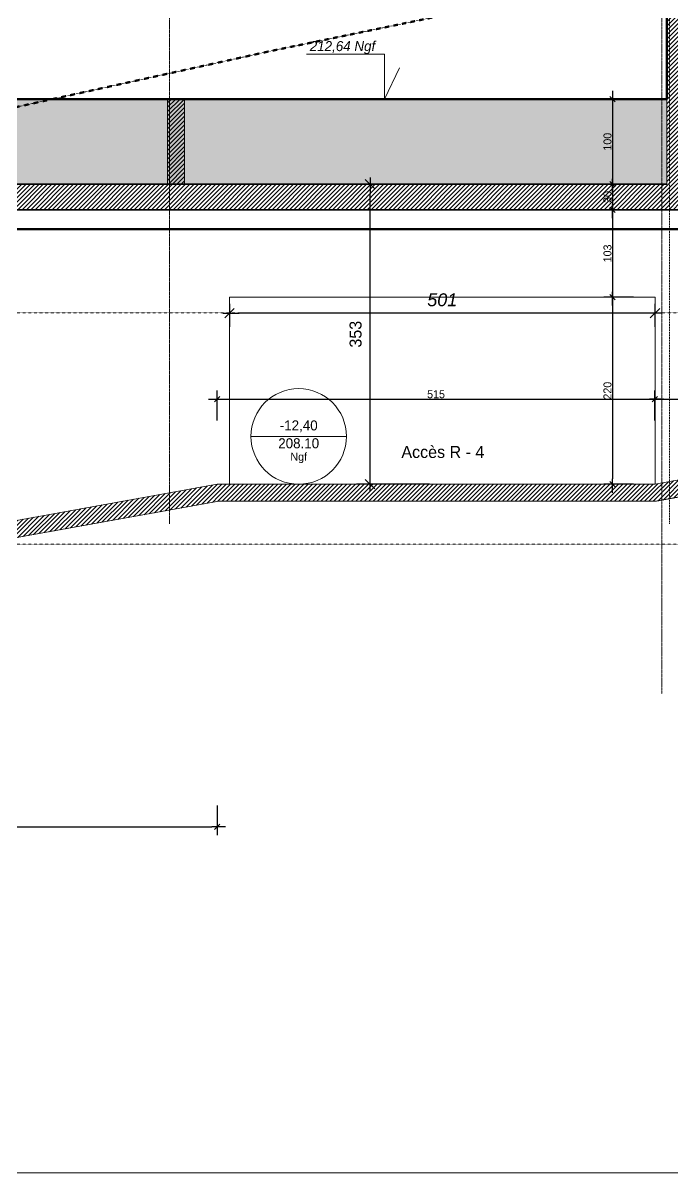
# Model space of a CAD drawing. Header units: millimetres. Extents: x -26249 to 60250, y -21218 to 23336.
# Drawn here: x -4105 to -3342, y 7356 to 8708 of the extents above; entities that cross this region are included whole.
import ezdxf

# ---------------------------------------------------------------- set-up
doc = ezdxf.new("R2010")
doc.units = ezdxf.units.MM
for name, pattern in [('Style de ligne -1', [0.41664, 0.20828, -0.20836]), ('Style de ligne -11', [0.347222, 0.20828, -0.138942]), ('Style de ligne -6', [1.04164, 0.625, -0.20828, 0.06943, -0.13893]), ('VW-01', [0.41656, 0.20828, -0.20828])]:
    doc.linetypes.add(name, pattern=pattern)
for name, color, linetype, lineweight in [('01_murs_coup', 5, 'Continuous', 60), ('B GÈnÈral_Hatch', 7, 'Continuous', 5), ('B Général', 7, 'Continuous', 5), ('C ANNOTATIONS-cotation', 7, 'Continuous', 5), ('C ANNOTATIONS-niveaux', 7, 'Continuous', 5), ('C ANNOTATIONS-texte', 7, 'Continuous', 5)]:
    doc.layers.add(name, color=color, linetype=linetype, lineweight=lineweight)
doc.layers.add('C ANNOTATIONS-axes horizontaux', color=1, linetype='Style de ligne -1', lineweight=13, true_color=0xff0000)
doc.styles.add('Arial', font='arial.ttf')
doc.styles.add('Arial (italic)', font='ariali.ttf')
doc.styles.add('Eurostile', font='')
doc.styles.add('Eurostile (italic)', font='')
doc.styles.get('Eurostile').set_extended_font_data('Eurostile')
doc.styles.get('Eurostile (italic)').set_extended_font_data('Eurostile', italic=True)
doc.dimstyles.new('100é', dxfattribs={"dimtxt": 20.229601, "dimasz": 6.232178, "dimexe": 10, "dimexo": 25, "dimgap": 1, "dimtad": 1, "dimdec": 1, "dimtxsty": 'Arial', "dimblk": 'VW_SLASH', "dimblk1": 'VW_SLASH', "dimblk2": 'VW_SLASH', "dimcen": 0, "dimdle": 10, "dimazin": 0, "dimtfac": 1, "dimtdec": 1, "dimtix": 1, "dimtmove": 0, "dimatfit": 0, "dimldrblk": 'VW_FILLEDARROW', "dimfxl": 25, "dimfxlon": 1, "dimfrac": 2, "dimtolj": 1, "dimarcsym": 0})
doc.dimstyles.new('Arch', dxfattribs={"dimtxt": 20.229601, "dimasz": 11.224121, "dimexe": 15.875, "dimexo": 7.9375, "dimgap": 7.9375, "dimtad": 1, "dimdec": 1, "dimtxsty": 'Arial', "dimblk": 'VW_SLASH-1', "dimblk1": 'VW_SLASH-1', "dimblk2": 'VW_SLASH-1', "dimcen": 0, "dimdle": 7.9375, "dimazin": 0, "dimtfac": 1, "dimtdec": 1, "dimtix": 1, "dimtmove": 0, "dimatfit": 0, "dimldrblk": 'VW_FILLEDARROW-1', "dimfxl": 1, "dimfrac": 2, "dimtolj": 1, "dimarcsym": 0})
pattern_1 = [(225, (2864.038, 27137.9953), (-2.4253472, 2.64583333), [])]

# ---------------------------------------------------------------- blocks, each defined once
blk = doc.blocks.new('Groupe-207-1')
at = {"layer": 'B Général', "color": 1, "linetype": 'VW-01', "lineweight": 50, "true_color": 0xff0000, "flags": 128}
blk.add_lwpolyline([(4065, 17904.1), (4905, 18095.1), (6679.9, 18463.1), (7279.2, 18595.1), (8570, 18880.1), (8911.4, 18943.1), (10746, 19207.1), (11432.3, 19314.1), (12320, 19448.1), (12871.6, 19554.3)], dxfattribs=at)
blk = doc.blocks.new('Groupe-212-1')
at = {"layer": 'C ANNOTATIONS-niveaux', "color": 7, "linetype": 'Continuous', "lineweight": 18, "flags": 128}
blk.add_lwpolyline([(6526.6, 18482.3), (6544, 18519.3), (6544, 18466.3), (6636, 18466.3)], dxfattribs=at)
at = {"layer": 'C ANNOTATIONS-niveaux', "color": 7, "insert": (6632, 18451), "char_height": 11.77, "attachment_point": 1, "rotation": 180, "line_spacing_factor": 0.894142, "style": 'Eurostile (italic)'}
blk.add_mtext('212,64 Ngf', dxfattribs=at)
blk = doc.blocks.new('VW_SLASH-1')
at = {"color": 0, "linetype": 'ByBlock', "lineweight": -2}
blk.add_line((0.71, 0), (-1, 0), dxfattribs=at)
at = {"color": 0, "linetype": 'Continuous', "lineweight": 20, "flags": 128}
blk.add_lwpolyline([(0.5, 0.5), (-0.5, -0.5)], dxfattribs=at)
blk = doc.blocks.new('*D141')
at = {"layer": 'C ANNOTATIONS-cotation', "color": 0, "linetype": 'Continuous', "lineweight": -2, "transparency": 16777216}
for p, q in [((-3862.4, 8378), (-3862.4, 8351.1)), ((-3361.9, 8378), (-3361.9, 8351.1)), ((-3373.1, 8367), (-3851.2, 8367))]:
    blk.add_line(p, q, dxfattribs=at)
at = {"layer": 'Defpoints', "color": 0, "linetype": 'Continuous', "transparency": 16777216}
for p in [(-3862.4, 8385.9), (-3361.9, 8385.9), (-3862.4, 8367)]:
    blk.add_point(p, dxfattribs=at)
at = {"layer": 'C ANNOTATIONS-cotation', "color": 0, "linetype": 'Continuous', "lineweight": -2, "transparency": 16777216, "xscale": 11.22412109375, "yscale": 11.22412109375, "zscale": 11.22412109375, "rotation": 180}
blk.add_blockref('VW_SLASH-1', (-3862.4, 8367), dxfattribs=at)
at = {"layer": 'C ANNOTATIONS-cotation', "color": 0, "linetype": 'Continuous', "lineweight": -2, "transparency": 16777216, "xscale": 11.22412109375, "yscale": 11.22412109375, "zscale": 11.22412109375}
blk.add_blockref('VW_SLASH-1', (-3361.9, 8367), dxfattribs=at)
at = {"layer": 'C ANNOTATIONS-cotation', "color": 0, "linetype": 'Continuous', "lineweight": 5, "transparency": 16777216, "insert": (-3612.1, 8382.7), "char_height": 15.15, "attachment_point": 5, "style": 'Arial (italic)'}
blk.add_mtext('\\A1;501', dxfattribs=at)
blk = doc.blocks.new('VW_FILLEDARROW-1')
at = {"linetype": 'Continuous', "lineweight": 0}
blk.add_hatch(color=0, dxfattribs=at).paths.add_polyline_path([(-1.41, 0.38), (0, 0), (-1.41, -0.38)])
at = {"color": 0, "linetype": 'Continuous', "lineweight": 5, "flags": 128}
blk.add_lwpolyline([(-1.41, 0.38), (0, 0), (-1.41, -0.38)], close=True, dxfattribs=at)
blk = doc.blocks.new('Alti BAT A R-4')
at = {"layer": 'C ANNOTATIONS-niveaux', "color": 7, "linetype": 'Continuous', "lineweight": 5}
blk.add_line((-56.2, 0), (56.2, 0), dxfattribs=at)
blk.add_circle((0, 0), 56.2, dxfattribs=at)
at = {"layer": 'C ANNOTATIONS-niveaux', "color": 7, "attachment_point": 2, "rotation": 0, "line_spacing_factor": 0.894142, "style": 'Eurostile'}
for s, insert, char_height in [('-12,40', (0, 18.8), 11.77), ('208.10', (0, -2.2), 11.77), ('Ngf', (0, -19.2), 9.41)]:
    blk.add_mtext(s, dxfattribs=dict(at, insert=insert, char_height=char_height))
blk = doc.blocks.new('Groupe-63-1')
at = {"layer": 'B Général', "color": 1, "linetype": 'Style de ligne -11', "lineweight": 13}
blk.add_line((-1456.9, -1173.9), (-1456.9, 946.1), dxfattribs=at)
blk = doc.blocks.new('axes 2')
at = {"layer": 'B Général', "color": 1, "linetype": 'Style de ligne -6', "lineweight": 13}
blk.add_line((-868.925, -1173.93), (-868.925, 1361.07), dxfattribs=at)
at = {"layer": 'B Général', "color": 1, "linetype": 'Style de ligne -6', "lineweight": 13, "flags": 128}
blk.add_lwpolyline([(-1391, 1361.07), (-1391, 1277.57), (-1447.925, 1228.57), (-1447.925, -1373.93)], dxfattribs=at)
at = {"layer": 'C ANNOTATIONS-axes horizontaux', "color": 5, "true_color": 0x0000ff}
for p, q in [((4705, -925.93), (-4705, -925.93)), ((4705, -1197.93), (-4705, -1197.93))]:
    blk.add_line(p, q, dxfattribs=at)
at = {"layer": 'B Général', "color": 7}
blk.add_blockref('Groupe-63-1', (0, 0), dxfattribs=at)
blk = doc.blocks.new('*D149')
at = {"layer": 'C ANNOTATIONS-cotation', "color": 0, "linetype": 'Continuous', "lineweight": -2, "transparency": 16777216}
for p, q in [((-3630.8, 8518.7), (-3712.8, 8518.7)), ((-3697, 8177.1), (-3697, 8507.5)), ((-3627.3, 8165.9), (-3712.8, 8165.9))]:
    blk.add_line(p, q, dxfattribs=at)
at = {"layer": 'Defpoints', "color": 0, "linetype": 'Continuous', "transparency": 16777216}
for p in [(-3697, 8518.7), (-3622.9, 8518.7), (-3619.4, 8165.9)]:
    blk.add_point(p, dxfattribs=at)
at = {"layer": 'C ANNOTATIONS-cotation', "color": 0, "linetype": 'Continuous', "lineweight": -2, "transparency": 16777216, "xscale": 11.22412109375, "yscale": 11.22412109375, "zscale": 11.22412109375}
for p, rotation in [((-3697, 8518.7), 90), ((-3697, 8165.9), 270)]:
    blk.add_blockref('VW_SLASH-1', p, dxfattribs=dict(at, rotation=rotation))
at = {"layer": 'C ANNOTATIONS-cotation', "color": 0, "linetype": 'Continuous', "lineweight": 5, "transparency": 16777216, "insert": (-3714, 8342.3), "char_height": 14.12, "attachment_point": 5, "rotation": 90, "style": 'Eurostile'}
blk.add_mtext('\\A1;353', dxfattribs=at)
blk = doc.blocks.new('VW_SLASH')
at = {"color": 0, "linetype": 'ByBlock', "lineweight": -2}
blk.add_line((1.6, 0), (-1, 0), dxfattribs=at)
at = {"color": 0, "linetype": 'Continuous', "lineweight": 20, "flags": 128}
blk.add_lwpolyline([(0.5, 0.5), (-0.5, -0.5)], dxfattribs=at)
blk = doc.blocks.new('*D181')
at = {"layer": 'C ANNOTATIONS-cotation', "color": 0, "linetype": 'Continuous', "lineweight": -2, "transparency": 16777216}
for p, q in [((-5577.7, 7788), (-5577.7, 7753)), ((-3876.9, 7788), (-3876.9, 7753)), ((-5571.5, 7763), (-3883.1, 7763))]:
    blk.add_line(p, q, dxfattribs=at)
at = {"layer": 'Defpoints', "color": 0, "linetype": 'Continuous', "transparency": 16777216}
for p in [(-3876.9, 8165.9), (-5577.7, 7859.7), (-3876.9, 7763)]:
    blk.add_point(p, dxfattribs=at)
at = {"layer": 'C ANNOTATIONS-cotation', "color": 0, "linetype": 'Continuous', "lineweight": -2, "transparency": 16777216, "xscale": 6.232177734375, "yscale": 6.232177734375, "zscale": 6.232177734375, "rotation": 180}
blk.add_blockref('VW_SLASH', (-5577.7, 7763), dxfattribs=at)
at = {"layer": 'C ANNOTATIONS-cotation', "color": 0, "linetype": 'Continuous', "lineweight": -2, "transparency": 16777216, "xscale": 6.232177734375, "yscale": 6.232177734375, "zscale": 6.232177734375}
blk.add_blockref('VW_SLASH', (-3876.9, 7763), dxfattribs=at)
at = {"layer": 'C ANNOTATIONS-cotation', "color": 0, "linetype": 'Continuous', "lineweight": 5, "transparency": 16777216, "insert": (-4727.3, 7768.7), "char_height": 9.41, "attachment_point": 5, "style": 'Eurostile'}
blk.add_mtext('\\A1;1701', dxfattribs=at)
blk = doc.blocks.new('VW_FILLEDARROW')
at = {"linetype": 'Continuous', "lineweight": 0}
blk.add_hatch(color=0, dxfattribs=at).paths.add_polyline_path([(-1.6, 0.43), (0, 0), (-1.6, -0.43)])
at = {"color": 0, "linetype": 'Continuous', "lineweight": 5, "flags": 128}
blk.add_lwpolyline([(-1.6, 0.43), (0, 0), (-1.6, -0.43)], close=True, dxfattribs=at)
blk = doc.blocks.new('*D186')
at = {"layer": 'C ANNOTATIONS-cotation', "color": 0, "linetype": 'Continuous', "lineweight": -2, "transparency": 16777216}
for p, q in [((-1695.2, 8291), (-1695.2, 8256)), ((-3361.9, 8241), (-3361.9, 8276)), ((-3355.6, 8266), (-1701.4, 8266))]:
    blk.add_line(p, q, dxfattribs=at)
at = {"layer": 'Defpoints', "color": 0, "linetype": 'Continuous', "transparency": 16777216}
for p in [(-1695.2, 8465.9), (-1695.2, 8266), (-3361.9, 8165.9)]:
    blk.add_point(p, dxfattribs=at)
at = {"layer": 'C ANNOTATIONS-cotation', "color": 0, "linetype": 'Continuous', "lineweight": -2, "transparency": 16777216, "xscale": 6.232177734375, "yscale": 6.232177734375, "zscale": 6.232177734375, "rotation": 180}
blk.add_blockref('VW_SLASH', (-3361.9, 8266), dxfattribs=at)
at = {"layer": 'C ANNOTATIONS-cotation', "color": 0, "linetype": 'Continuous', "lineweight": -2, "transparency": 16777216, "xscale": 6.232177734375, "yscale": 6.232177734375, "zscale": 6.232177734375}
blk.add_blockref('VW_SLASH', (-1695.2, 8266), dxfattribs=at)
at = {"layer": 'C ANNOTATIONS-cotation', "color": 0, "linetype": 'Continuous', "lineweight": 5, "transparency": 16777216, "insert": (-2528.5, 8271.7), "char_height": 9.41, "attachment_point": 5, "style": 'Eurostile'}
blk.add_mtext('\\A1;1667', dxfattribs=at)
blk = doc.blocks.new('*D187')
at = {"layer": 'C ANNOTATIONS-cotation', "color": 0, "linetype": 'Continuous', "lineweight": -2, "transparency": 16777216}
for p, q in [((-3876.9, 8241), (-3876.9, 8276)), ((-3870.7, 8266), (-3368.1, 8266)), ((-3361.9, 8241), (-3361.9, 8276))]:
    blk.add_line(p, q, dxfattribs=at)
at = {"layer": 'Defpoints', "color": 0, "linetype": 'Continuous', "transparency": 16777216}
for p in [(-3361.9, 8266), (-3876.9, 8165.9), (-3361.9, 8165.9)]:
    blk.add_point(p, dxfattribs=at)
at = {"layer": 'C ANNOTATIONS-cotation', "color": 0, "linetype": 'Continuous', "lineweight": -2, "transparency": 16777216, "xscale": 6.232177734375, "yscale": 6.232177734375, "zscale": 6.232177734375, "rotation": 180}
blk.add_blockref('VW_SLASH', (-3876.9, 8266), dxfattribs=at)
at = {"layer": 'C ANNOTATIONS-cotation', "color": 0, "linetype": 'Continuous', "lineweight": -2, "transparency": 16777216, "xscale": 6.232177734375, "yscale": 6.232177734375, "zscale": 6.232177734375}
blk.add_blockref('VW_SLASH', (-3361.9, 8266), dxfattribs=at)
at = {"layer": 'C ANNOTATIONS-cotation', "color": 0, "linetype": 'Continuous', "lineweight": 5, "transparency": 16777216, "insert": (-3619.4, 8271.7), "char_height": 9.41, "attachment_point": 5, "style": 'Eurostile'}
blk.add_mtext('\\A1;515', dxfattribs=at)
blk = doc.blocks.new('*D192')
at = {"layer": 'C ANNOTATIONS-cotation', "color": 0, "linetype": 'Continuous', "lineweight": -2, "transparency": 16777216}
for p, q in [((-3387, 8385.9), (-3422, 8385.9)), ((-3412, 8379.7), (-3412, 8172.1)), ((-3387, 8165.9), (-3422, 8165.9))]:
    blk.add_line(p, q, dxfattribs=at)
at = {"layer": 'Defpoints', "color": 0, "linetype": 'Continuous', "transparency": 16777216}
for p in [(-3361.9, 8385.9), (-3412, 8165.9), (-3361.9, 8165.9)]:
    blk.add_point(p, dxfattribs=at)
at = {"layer": 'C ANNOTATIONS-cotation', "color": 0, "linetype": 'Continuous', "lineweight": -2, "transparency": 16777216, "xscale": 6.232177734375, "yscale": 6.232177734375, "zscale": 6.232177734375}
for p, rotation in [((-3412, 8385.9), 90), ((-3412, 8165.9), 270)]:
    blk.add_blockref('VW_SLASH', p, dxfattribs=dict(at, rotation=rotation))
at = {"layer": 'C ANNOTATIONS-cotation', "color": 0, "linetype": 'Continuous', "lineweight": 5, "transparency": 16777216, "insert": (-3417.7, 8275.9), "char_height": 9.41, "attachment_point": 5, "rotation": 90, "style": 'Eurostile'}
blk.add_mtext('\\A1;220', dxfattribs=at)
blk = doc.blocks.new('*D193')
at = {"layer": 'C ANNOTATIONS-cotation', "color": 0, "linetype": 'Continuous', "lineweight": -2, "transparency": 16777216}
for p, q in [((-3387, 8488.7), (-3422, 8488.7)), ((-3412, 8482.5), (-3412, 8392.1)), ((-3387, 8385.9), (-3422, 8385.9))]:
    blk.add_line(p, q, dxfattribs=at)
at = {"layer": 'Defpoints', "color": 0, "linetype": 'Continuous', "transparency": 16777216}
for p in [(-3353.9, 8488.7), (-3412, 8385.9), (-3361.9, 8385.9)]:
    blk.add_point(p, dxfattribs=at)
at = {"layer": 'C ANNOTATIONS-cotation', "color": 0, "linetype": 'Continuous', "lineweight": -2, "transparency": 16777216, "xscale": 6.232177734375, "yscale": 6.232177734375, "zscale": 6.232177734375}
for p, rotation in [((-3412, 8488.7), 90), ((-3412, 8385.9), 270)]:
    blk.add_blockref('VW_SLASH', p, dxfattribs=dict(at, rotation=rotation))
at = {"layer": 'C ANNOTATIONS-cotation', "color": 0, "linetype": 'Continuous', "lineweight": 5, "transparency": 16777216, "insert": (-3417.7, 8437.3), "char_height": 9.41, "attachment_point": 5, "rotation": 90, "style": 'Eurostile'}
blk.add_mtext('\\A1;103', dxfattribs=at)
blk = doc.blocks.new('*D194')
at = {"layer": 'C ANNOTATIONS-cotation', "color": 0, "linetype": 'Continuous', "lineweight": -2, "transparency": 16777216}
for p, q in [((-3387, 8518.7), (-3422, 8518.7)), ((-3412, 8512.5), (-3412, 8495)), ((-3387, 8488.7), (-3422, 8488.7))]:
    blk.add_line(p, q, dxfattribs=at)
at = {"layer": 'Defpoints', "color": 0, "linetype": 'Continuous', "transparency": 16777216}
for p in [(-3361.5, 8518.7), (-3412, 8488.7), (-3353.9, 8488.7)]:
    blk.add_point(p, dxfattribs=at)
at = {"layer": 'C ANNOTATIONS-cotation', "color": 0, "linetype": 'Continuous', "lineweight": -2, "transparency": 16777216, "xscale": 6.232177734375, "yscale": 6.232177734375, "zscale": 6.232177734375}
for p, rotation in [((-3412, 8518.7), 90), ((-3412, 8488.7), 270)]:
    blk.add_blockref('VW_SLASH', p, dxfattribs=dict(at, rotation=rotation))
at = {"layer": 'C ANNOTATIONS-cotation', "color": 0, "linetype": 'Continuous', "lineweight": 5, "transparency": 16777216, "insert": (-3417.7, 8503.7), "char_height": 9.41, "attachment_point": 5, "rotation": 90, "style": 'Eurostile'}
blk.add_mtext('\\A1;30', dxfattribs=at)
blk = doc.blocks.new('*D195')
at = {"layer": 'C ANNOTATIONS-cotation', "color": 0, "linetype": 'Continuous', "lineweight": -2, "transparency": 16777216}
for p, q in [((-3403, 8618.7), (-3422, 8618.7)), ((-3412, 8612.5), (-3412, 8525)), ((-3387, 8518.7), (-3422, 8518.7))]:
    blk.add_line(p, q, dxfattribs=at)
at = {"layer": 'Defpoints', "color": 0, "linetype": 'Continuous', "transparency": 16777216}
for p in [(-3378, 8618.7), (-3412, 8518.7), (-3361.5, 8518.7)]:
    blk.add_point(p, dxfattribs=at)
at = {"layer": 'C ANNOTATIONS-cotation', "color": 0, "linetype": 'Continuous', "lineweight": -2, "transparency": 16777216, "xscale": 6.232177734375, "yscale": 6.232177734375, "zscale": 6.232177734375}
for p, rotation in [((-3412, 8618.7), 90), ((-3412, 8518.7), 270)]:
    blk.add_blockref('VW_SLASH', p, dxfattribs=dict(at, rotation=rotation))
at = {"layer": 'C ANNOTATIONS-cotation', "color": 0, "linetype": 'Continuous', "lineweight": 5, "transparency": 16777216, "insert": (-3417.7, 8568.7), "char_height": 9.41, "attachment_point": 5, "rotation": 90, "style": 'Eurostile'}
blk.add_mtext('\\A1;100', dxfattribs=at)

msp = doc.modelspace()

# ---------------------------------------------------------------- hatches: boundary and pattern name
at = {"layer": 'B GÈnÈral_Hatch', "linetype": 'Continuous', "lineweight": 5}
h = msp.add_hatch(dxfattribs=at)
h.set_pattern_fill('50_BETON', angle=180, style=0, pattern_type=2)
h.set_pattern_definition(pattern_1)
h.paths.add_polyline_path([(-3347.85, 8518.726), (-3327.85, 8488.726), (-3327.85, 8748.887), (-3347.85, 8748.887)])
at = {"layer": 'B GÈnÈral_Hatch', "linetype": 'Continuous', "lineweight": 5, "true_color": 0x994c00}
h = msp.add_hatch(dxfattribs=at)
h.set_pattern_fill('H_VEGETAL 3', color=34, angle=180, style=0, pattern_type=2)
h.set_pattern_definition([(225, (2864.038, 27137.995), (-23.212778, 1.975556), [44.003255, -6.28618]), (225, (2867.619, 27144.786), (3.5471, 28.555677), [18.85854, -31.430896]), (225, (2860.895, 27141.138), (-2.536633, 22.539133), [40.349175, -45.50013]), (225, (2862.433, 27145.774), (-26.400366, -1.257412), [38.97431, -11.315123]), (225, (2857.752, 27144.281), (-12.572359, 12.572359), [11.783446, -2.945862]), (225, (2856.18, 27145.853), (-12.572359, 12.572359), [9.864344, -16.094456]), (225, (2854.609, 27147.425), (-12.572359, 12.572359), []), (225, (2863.853, 27159.726), (-12.572359, 12.572359), [66.77512, -54.63419]), (315, (2857.617, 27141.206), (-24.694444, -4.198056), [44.003455, -6.28621]), (315, (2852.185, 27150.096), (29.633333, -0.987778), [18.858624, -31.43104]), (315, (2863.297, 27142.687), (6.6675, 21.731111), [40.34934, -45.50032]), (315, (2858.111, 27152.071), (-24.941389, -3.704167), [38.97449, -11.315174]), (315, (2855.642, 27157.998), (-16.792222, -11.853333), [11.78373, -2.945933]), (315, (2860.334, 27156.27), (15.804444, 12.841111), [9.864344, -16.094456]), (315, (2862.31, 27157.504), (-18.026944, -10.618611), []), (315, (2859.593, 27164.171), (-14.322778, -14.569722), [66.77531, -54.63435])])
h.paths.add_polyline_path([(-4447.882, 8618.726), (-4447.882, 8518.726), (-3347.85, 8518.726), (-3347.85, 8618.726)])
at = {"layer": 'B GÈnÈral_Hatch', "linetype": 'Continuous', "lineweight": 5}
h = msp.add_hatch(dxfattribs=at)
h.set_pattern_fill('50_BETON', angle=180, style=0, pattern_type=2)
h.set_pattern_definition(pattern_1)
h.paths.add_polyline_path([(-3915.162, 8618.726), (-3935.162, 8618.726), (-3935.162, 8518.726), (-3915.162, 8518.726)])
h = msp.add_hatch(dxfattribs=at)
h.set_pattern_fill('50_BETON', angle=180, style=0, pattern_type=2)
h.set_pattern_definition(pattern_1)
h.paths.add_polyline_path([(-3327.85, 8488.726), (-3347.85, 8518.726), (-4447.882, 8518.726), (-4447.882, 8488.726)])
h = msp.add_hatch(dxfattribs=at)
h.set_pattern_fill('50_BETON', angle=180, style=0, pattern_type=2)
h.set_pattern_definition(pattern_1)
h.paths.add_polyline_path([(-1693.398, 8445.888), (-1695.183, 8465.888), (-3361.85, 8165.888), (-3360.065, 8145.888)])
h = msp.add_hatch(dxfattribs=at)
h.set_pattern_fill('50_BETON', angle=180, style=0, pattern_type=2)
h.set_pattern_definition(pattern_1)
h.paths.add_polyline_path([(-3875.106, 8145.888), (-3876.891, 8165.888), (-5582.447, 7858.888), (-5580.661, 7838.888)])
h = msp.add_hatch(dxfattribs=at)
h.set_pattern_fill('50_BETON', angle=180, style=0, pattern_type=2)
h.set_pattern_definition(pattern_1)
h.paths.add_polyline_path([(-3360.065, 8145.888), (-3361.85, 8165.888), (-3876.891, 8165.888), (-3875.106, 8145.888)])

# ---------------------------------------------------------------- linework, layer by layer
at = {"layer": '01_murs_coup'}
msp.add_line((187.222, 8465.888), (-11650.973, 8465.888), dxfattribs=at)
at = {"layer": 'B Général', "color": 7, "linetype": 'Continuous', "lineweight": 18}
for p, q in [((-3347.85, 8748.887), (-3347.85, 8518.726)), ((-3935.162, 8618.726), (-3935.162, 8518.726)), ((-3915.162, 8618.726), (-3915.162, 8518.726)), ((-3361.85, 8165.888), (-1695.183, 8465.888)), ((-3360.065, 8145.888), (-1693.398, 8445.888)), ((-5582.447, 7858.888), (-3876.891, 8165.888)), ((-3876.891, 8165.888), (-3361.85, 8165.888)), ((-5580.661, 7838.888), (-3875.106, 8145.888)), ((-3875.106, 8145.888), (-3360.065, 8145.888))]:
    msp.add_line(p, q, dxfattribs=at)
at = {"layer": 'B Général', "color": 7, "linetype": 'Continuous', "lineweight": 5}
for p, q in [((-3347.85, 8748.887), (-3347.85, 8518.726)), ((-3935.162, 8618.726), (-3935.162, 8518.726)), ((-3915.162, 8618.726), (-3915.162, 8518.726)), ((-4447.882, 8518.726), (-3347.85, 8518.726)), ((-4447.882, 8488.726), (-3327.85, 8488.726)), ((-3361.85, 8165.888), (-1695.183, 8465.888)), ((-3360.065, 8145.888), (-1693.398, 8445.888)), ((-5582.447, 7858.888), (-3876.891, 8165.888)), ((-3876.891, 8165.888), (-3361.85, 8165.888)), ((-5580.661, 7838.888), (-3875.106, 8145.888)), ((-3875.106, 8145.888), (-3360.065, 8145.888))]:
    msp.add_line(p, q, dxfattribs=at)
at = {"layer": 'B Général', "color": 7, "linetype": 'Continuous', "lineweight": 35}
for p, q in [((-4447.882, 8518.726), (-3347.85, 8518.726)), ((-4447.882, 8488.726), (-3327.85, 8488.726))]:
    msp.add_line(p, q, dxfattribs=at)
at = {"layer": 'B Général', "color": 7, "linetype": 'Continuous', "lineweight": 5, "flags": 128}
msp.add_lwpolyline([(-6196.656, 7858.887), (-7862.975, 7558.888), (-9080.407, 7558.887), (-9080.407, 7355.888), (359.662, 7355.888), (359.662, 9386.213), (260.894, 9384.204), (260.894, 9369.204), (-78.984, 9377.671), (-93.704, 9377.385), (-381.306, 9364.971), (-558.769, 9368.328), (-782.516, 9363.971), (-782.516, 9364.971), (-868.098, 9351.888), (-983.134, 9317.615), (-983.134, 8445.888), (-1693.398, 8445.888), (-3361.85, 8145.887), (-3875.106, 8145.888), (-5580.661, 7838.888)], dxfattribs=at)
at = {"layer": 'B Général', "color": 7, "linetype": 'Continuous', "lineweight": 70, "flags": 128}
msp.add_lwpolyline([(-2347.927, 8748.887), (-3347.85, 8748.887), (-3347.85, 8618.726), (-4467.882, 8618.726), (-4467.882, 8446.31), (-4766.446, 8445.452), (-4766.446, 8311.713), (-5172.446, 8311.713)], dxfattribs=at)
at = {"layer": 'B Général', "color": 7, "linetype": 'Continuous', "lineweight": 5, "flags": 128}
msp.add_lwpolyline([(-4447.882, 8618.726), (-4447.882, 8518.726), (-3347.85, 8518.726), (-3347.85, 8618.726)], close=True, dxfattribs=at)
at = {"layer": 'C ANNOTATIONS-cotation', "color": 7, "linetype": 'Continuous', "lineweight": 5, "flags": 128}
msp.add_lwpolyline([(-3361.85, 8165.888), (-3862.447, 8165.888), (-3862.447, 8385.888), (-3361.85, 8385.888)], close=True, dxfattribs=at)

# ---------------------------------------------------------------- block references
at = {"layer": 'B Général', "color": 7, "xscale": -1}
msp.add_blockref('axes 2', (-4801.775, 9293.245), dxfattribs=at)
at = {"layer": 'B Général', "color": 96, "true_color": 0x007f00, "rotation": 180}
msp.add_blockref('Groupe-207-1', (2864.038, 27137.995), dxfattribs=at)
at = {"layer": 'C ANNOTATIONS-niveaux', "color": 7, "rotation": 180}
msp.add_blockref('Groupe-212-1', (2864.038, 27137.995), dxfattribs=at)
at = {"layer": 'C ANNOTATIONS-niveaux', "color": 7}
msp.add_blockref('Alti BAT A R-4', (-3780.962, 8222.138), dxfattribs=at)

# ---------------------------------------------------------------- texts
at = {"layer": 'C ANNOTATIONS-texte', "insert": (-3660.187, 8210.869), "char_height": 14.118, "width": 228.44967, "attachment_point": 1, "line_spacing_factor": 0.894142, "style": 'Eurostile'}
msp.add_mtext('Accès R - 4', dxfattribs=at)

# ---------------------------------------------------------------- dimensions: what is measured, and where the dimension line sits
at = {"layer": 'C ANNOTATIONS-cotation', "color": 7, "linetype": 'Continuous', "lineweight": 5}
for base, p1, p2, angle, override, picture, middle in [((-3411.962, 8518.726), (-3377.962, 8618.726), (-3361.528, 8518.726), 90, {"dimtxt": 9.412001, "dimdec": 0, "dimpost": '<>', "dimtxsty": 'Eurostile', "dimse1": 0, "dimse2": 0, "dimtmove": 2}, '*D195', (-3417.668, 8568.726)), ((-3411.962, 8488.726), (-3361.528, 8518.726), (-3353.85, 8488.726), 90, {"dimtxt": 9.412001, "dimdec": 0, "dimpost": '<>', "dimtxsty": 'Eurostile', "dimse1": 0, "dimse2": 0, "dimtmove": 2}, '*D194', (-3417.668, 8503.726)), ((-3411.962, 8385.888), (-3353.85, 8488.726), (-3361.85, 8385.888), 90, {"dimtxt": 9.412001, "dimdec": 0, "dimpost": '<>', "dimtxsty": 'Eurostile', "dimse1": 0, "dimse2": 0, "dimtmove": 2}, '*D193', (-3417.668, 8437.307)), ((-1695.183, 8265.995), (-3361.85, 8165.888), (-1695.183, 8465.888), 180, {"dimtxt": 9.412001, "dimdec": 0, "dimpost": '<>', "dimtxsty": 'Eurostile', "dimtmove": 2}, '*D186', (-2528.517, 8271.701)), ((-3876.891, 7762.995), (-5577.704, 7859.742), (-3876.891, 8165.888), 180, {"dimtxt": 9.412001, "dimdec": 0, "dimpost": '<>', "dimtxsty": 'Eurostile', "dimse2": 0, "dimtmove": 2}, '*D181', (-4727.298, 7768.701))]:
    dim = msp.add_linear_dim(base=base, p1=p1, p2=p2, angle=angle, dimstyle='100é', override=override, dxfattribs=at)
    dim.commit()
    dim.dimension.update_dxf_attribs({"geometry": picture, "text_midpoint": middle})
at = {"layer": 'C ANNOTATIONS-cotation', "color": 1, "linetype": 'Continuous', "lineweight": 5, "true_color": 0xff0000}
dim = msp.add_linear_dim(base=(-3696.962, 8518.726), p1=(-3619.371, 8165.888), p2=(-3622.858, 8518.726), angle=90, dimstyle='Arch', override={"dimtxt": 14.118001, "dimgap": 10, "dimdec": 0, "dimpost": '<>', "dimtxsty": 'Eurostile', "dimtmove": 2}, dxfattribs=at)
dim.commit()
dim.dimension.update_dxf_attribs({"geometry": '*D149', "text_midpoint": (-3714.021, 8342.307)})
at = {"layer": 'C ANNOTATIONS-cotation', "color": 7, "linetype": 'Continuous', "lineweight": 5}
for p1, p2, distance, dimstyle, override, picture, middle in [((-3361.85, 8385.888), (-3862.447, 8385.888), 18.893, 'Arch', {"dimtxt": 15.15153, "dimdec": 0, "dimpost": '<>', "dimtxsty": 'Arial (italic)', "dimtmove": 2}, '*D141', (-3612.149, 8382.669)), ((-3361.85, 8385.888), (-3361.85, 8165.888), -50.112, '100é', {"dimtxt": 9.412001, "dimdec": 0, "dimpost": '<>', "dimtxsty": 'Eurostile', "dimse1": 0, "dimse2": 0, "dimtmove": 2}, '*D192', (-3417.668, 8275.888)), ((-3876.891, 8165.888), (-3361.85, 8165.888), 100.107, '100é', {"dimtxt": 9.412001, "dimdec": 0, "dimpost": '<>', "dimtxsty": 'Eurostile', "dimtmove": 2}, '*D187', (-3619.371, 8271.701))]:
    dim = msp.add_aligned_dim(p1=p1, p2=p2, distance=distance, dimstyle=dimstyle, override=override, dxfattribs=at)
    dim.commit()
    dim.dimension.update_dxf_attribs({"geometry": picture, "text_midpoint": middle})

doc.saveas('drawing.dxf')
